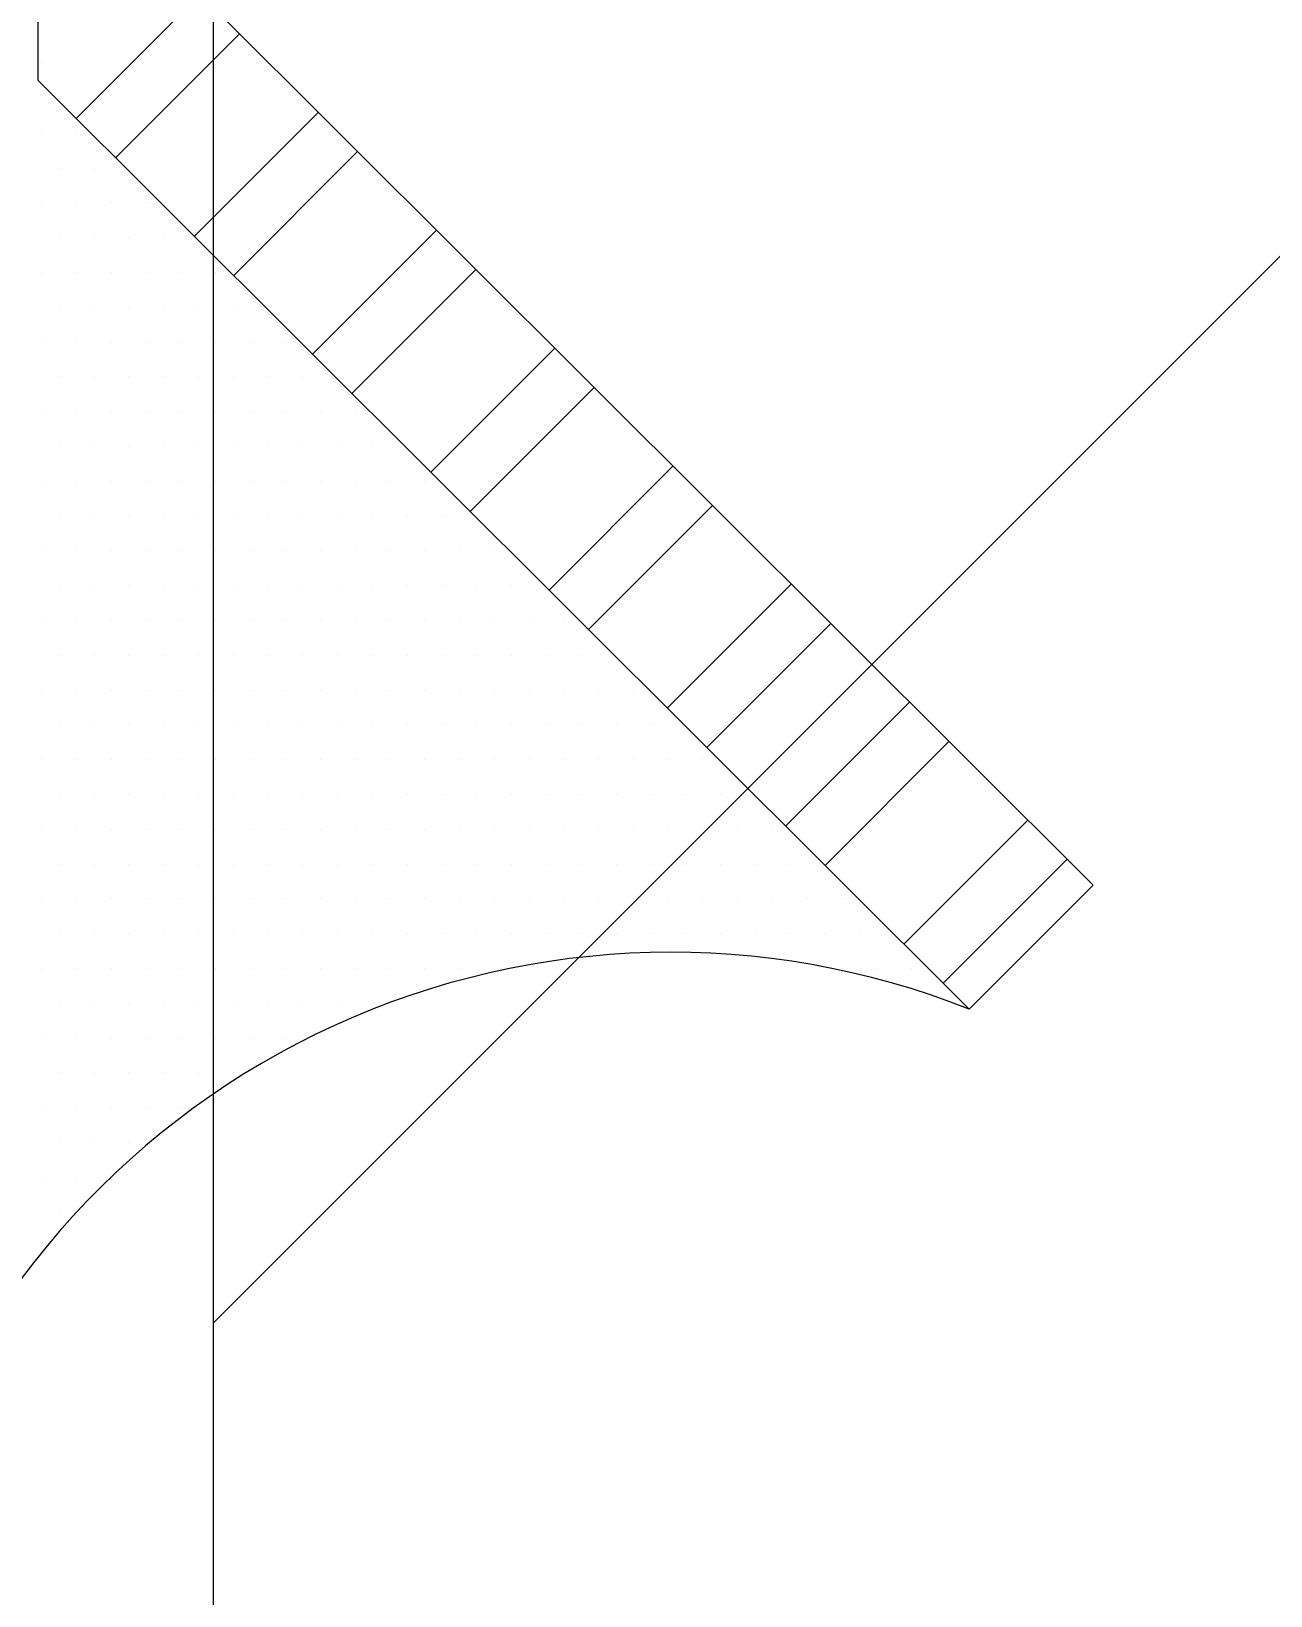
# Model space of a CAD drawing. Extents: x 820 to 5791, y 1495 to 5010.
# Drawn here: x 2734.784 to 2736.197, y 2093.319 to 2095.103 of the extents above; entities that cross this region are included whole.
import ezdxf

# ---------------------------------------------------------------- set-up
doc = ezdxf.new("R2010")
doc.units = 0
doc.header["$LTSCALE"] = 20
doc.layers.get('0').update_dxf_attribs({"linetype": 'CONTINUOUS', "lineweight": 15})
doc.layers.get('DEFPOINTS').update_dxf_attribs({"linetype": 'CONTINUOUS'})
doc.layers.add('_00_TT_PLASTER INTERIOR', color=60, linetype='CONTINUOUS', lineweight=0)
doc.layers.add('ölç', color=63, linetype='CONTINUOUS', lineweight=20)
doc.layers.add('dış ölçü', color=7, linetype='CONTINUOUS', lineweight=20, true_color=0x0d6787)
doc.styles.add('TRS', font='times.ttf', dxfattribs={"width": 0.8})
doc.dimstyles.new('dış ölçü', dxfattribs={"dimtxt": 12, "dimasz": 5, "dimexe": 5, "dimexo": 35, "dimgap": 5, "dimtad": 1, "dimdec": 0, "dimdsep": 46, "dimtxsty": 'TRS', "dimblk": 'DOT', "dimcen": 0, "dimdle": 0.1, "dimclrd": 256, "dimclre": 256, "dimclrt": 73, "dimadec": 0, "dimazin": 0, "dimtfac": 0.3, "dimtdec": 0, "dimtix": 1, "dimtmove": 2, "dimatfit": 3, "dimldrblk": 'DOT', "dimfxl": 1, "dimfxlon": 1, "dimtolj": 1, "dimarcsym": 0})

# ---------------------------------------------------------------- blocks, each defined once
blk = doc.blocks.new('_Dot')
at = {"layer": 'ölç', "color": 0, "lineweight": -2}
blk.add_line((-0.5, 0), (-1, 0), dxfattribs=at)
at = {"layer": 'ölç', "color": 0, "const_width": 0.5}
blk.add_lwpolyline([(-0.25, 0, 1), (0.25, 0, 1)], format="xyb", close=True, dxfattribs=at)
blk = doc.blocks.new('*D175')
at = {"layer": 'DEFPOINTS', "color": 0, "transparency": 16777216}
for p in [(2564.5726, 2100.0514), (2844.1763, 2097.0445), (2844.1763, 1809.2783)]:
    blk.add_point(p, dxfattribs=at)
at = {"layer": 'dış ölçü', "lineweight": -2, "transparency": 16777216}
for p, q in [((2564.5726, 1810.2783), (2564.5726, 1804.2783)), ((2844.1763, 1810.2783), (2844.1763, 1804.2783)), ((2569.5726, 1809.2783), (2839.1763, 1809.2783))]:
    blk.add_line(p, q, dxfattribs=at)
at = {"layer": 'dış ölçü', "lineweight": -2, "transparency": 16777216, "xscale": 5, "yscale": 5, "zscale": 5, "rotation": 180}
blk.add_blockref('_Dot', (2564.5726, 1809.2783), dxfattribs=at)
at = {"layer": 'dış ölçü', "lineweight": -2, "transparency": 16777216, "xscale": 5, "yscale": 5, "zscale": 5}
blk.add_blockref('_Dot', (2844.1763, 1809.2783), dxfattribs=at)
at = {"layer": 'dış ölçü', "color": 73, "transparency": 16777216, "insert": (2704.3745, 1820.3821), "char_height": 12, "attachment_point": 5, "style": 'TRS'}
blk.add_mtext('\\A1;280', dxfattribs=at)
blk = doc.blocks.new('*D180')
at = {"layer": 'DEFPOINTS', "color": 0, "transparency": 16777216}
for p in [(3700.9717, 2100.0445), (2054.2879, 2083.4408), (3700.9717, 1729.2783)]:
    blk.add_point(p, dxfattribs=at)
at = {"layer": 'dış ölçü', "lineweight": -2, "transparency": 16777216}
for p, q in [((2054.2879, 1730.2783), (2054.2879, 1724.2783)), ((3700.9717, 1730.2783), (3700.9717, 1724.2783)), ((2059.2879, 1729.2783), (3695.9717, 1729.2783))]:
    blk.add_line(p, q, dxfattribs=at)
at = {"layer": 'dış ölçü', "lineweight": -2, "transparency": 16777216, "xscale": 5, "yscale": 5, "zscale": 5, "rotation": 180}
blk.add_blockref('_Dot', (2054.2879, 1729.2783), dxfattribs=at)
at = {"layer": 'dış ölçü', "lineweight": -2, "transparency": 16777216, "xscale": 5, "yscale": 5, "zscale": 5}
blk.add_blockref('_Dot', (3700.9717, 1729.2783), dxfattribs=at)
at = {"layer": 'dış ölçü', "color": 73, "transparency": 16777216, "insert": (2877.6298, 1740.3994), "char_height": 12, "attachment_point": 5, "style": 'TRS'}
blk.add_mtext('\\A1;1647', dxfattribs=at)
blk = doc.blocks.new('HGJFG')
h = blk.add_hatch()
h.set_pattern_fill('ANSI32', color=9, scale=0.5)
h.set_pattern_definition([(45, (-70702.7684, -10000), (-3.36759605, 3.36759605), []), (45, (-70700.5234, -10000), (-3.36759605, 3.36759605), [])])
h.paths.add_polyline_path([(-2429.5959, -3270.3057), (-2347.7986, -3270.3057), (-2347.7986, -3289.3404), (-2429.5959, -3289.3404)])
at = {"color": 9}
for p, q in [((-2429.7959, -3275.3029), (-2429.7959, -3270.5057)), ((-2429.7526, -3275.3461), (-2429.5959, -3275.1893)), ((-2429.5959, -3275.2199), (-2428.5926, -3276.2205)), ((-2429.7077, -3275.3909), (-2429.5663, -3275.2495)), ((-2429.7915, -3275.2837, -0.2953), (-2429.7915, -3275.2837, -0.2953)), ((-2428.7338, -3276.3621), (-2429.7959, -3275.3029)), ((-2429.7717, -3275.3234, -0.2953), (-2429.7717, -3275.3234, -0.2953)), ((-2429.6177, -3275.4806), (-2429.4763, -3275.3392)), ((-2429.7915, -3275.3631, -0.2953), (-2429.7915, -3275.3631, -0.2953)), ((-2429.7518, -3275.3631, -0.2953), (-2429.7518, -3275.3631, -0.2953)), ((-2429.5728, -3275.5254), (-2429.4314, -3275.384)), ((-2429.7717, -3275.4028, -0.2953), (-2429.7717, -3275.4028, -0.2953)), ((-2429.732, -3275.4028, -0.2953), (-2429.732, -3275.4028, -0.2953)), ((-2429.7915, -3275.4425, -0.2953), (-2429.7915, -3275.4425, -0.2953)), ((-2429.7518, -3275.4425, -0.2953), (-2429.7518, -3275.4425, -0.2953)), ((-2429.7122, -3275.4425, -0.2953), (-2429.7122, -3275.4425, -0.2953)), ((-2429.6725, -3275.4425, -0.2953), (-2429.6725, -3275.4425, -0.2953)), ((-2429.4829, -3275.6151), (-2429.3414, -3275.4737)), ((-2429.7717, -3275.4822, -0.2953), (-2429.7717, -3275.4822, -0.2953)), ((-2429.732, -3275.4822, -0.2953), (-2429.732, -3275.4822, -0.2953)), ((-2429.6923, -3275.4822, -0.2953), (-2429.6923, -3275.4822, -0.2953)), ((-2429.6526, -3275.4822, -0.2953), (-2429.6526, -3275.4822, -0.2953)), ((-2429.7915, -3275.5219, -0.2953), (-2429.7915, -3275.5219, -0.2953)), ((-2429.7518, -3275.5219, -0.2953), (-2429.7518, -3275.5219, -0.2953)), ((-2429.7122, -3275.5219, -0.2953), (-2429.7122, -3275.5219, -0.2953)), ((-2429.6725, -3275.5219, -0.2953), (-2429.6725, -3275.5219, -0.2953)), ((-2429.6328, -3275.5219, -0.2953), (-2429.6328, -3275.5219, -0.2953)), ((-2429.5931, -3275.5219, -0.2953), (-2429.5931, -3275.5219, -0.2953)), ((-2429.4379, -3275.6599), (-2429.2965, -3275.5185)), ((-2429.7717, -3275.5616, -0.2953), (-2429.7717, -3275.5616, -0.2953)), ((-2429.732, -3275.5616, -0.2953), (-2429.732, -3275.5616, -0.2953)), ((-2429.6923, -3275.5616, -0.2953), (-2429.6923, -3275.5616, -0.2953)), ((-2429.6526, -3275.5616, -0.2953), (-2429.6526, -3275.5616, -0.2953)), ((-2429.6129, -3275.5616, -0.2953), (-2429.6129, -3275.5616, -0.2953)), ((-2429.5733, -3275.5616, -0.2953), (-2429.5733, -3275.5616, -0.2953)), ((-2429.7915, -3275.6012, -0.2953), (-2429.7915, -3275.6012, -0.2953)), ((-2429.7518, -3275.6012, -0.2953), (-2429.7518, -3275.6012, -0.2953)), ((-2429.7122, -3275.6012, -0.2953), (-2429.7122, -3275.6012, -0.2953)), ((-2429.6725, -3275.6012, -0.2953), (-2429.6725, -3275.6012, -0.2953)), ((-2429.6328, -3275.6012, -0.2953), (-2429.6328, -3275.6012, -0.2953)), ((-2429.5931, -3275.6012, -0.2953), (-2429.5931, -3275.6012, -0.2953)), ((-2429.5534, -3275.6012, -0.2953), (-2429.5534, -3275.6012, -0.2953)), ((-2429.5137, -3275.6012, -0.2953), (-2429.5137, -3275.6012, -0.2953)), ((-2429.348, -3275.7496), (-2429.2066, -3275.6082)), ((-2429.7717, -3275.6409, -0.2953), (-2429.7717, -3275.6409, -0.2953)), ((-2429.732, -3275.6409, -0.2953), (-2429.732, -3275.6409, -0.2953)), ((-2429.6923, -3275.6409, -0.2953), (-2429.6923, -3275.6409, -0.2953)), ((-2429.6526, -3275.6409, -0.2953), (-2429.6526, -3275.6409, -0.2953)), ((-2429.6129, -3275.6409, -0.2953), (-2429.6129, -3275.6409, -0.2953)), ((-2429.5733, -3275.6409, -0.2953), (-2429.5733, -3275.6409, -0.2953)), ((-2429.5336, -3275.6409, -0.2953), (-2429.5336, -3275.6409, -0.2953)), ((-2429.4939, -3275.6409, -0.2953), (-2429.4939, -3275.6409, -0.2953)), ((-2429.303, -3275.7945), (-2429.1616, -3275.653)), ((-2429.7915, -3275.6806, -0.2953), (-2429.7915, -3275.6806, -0.2953)), ((-2429.7518, -3275.6806, -0.2953), (-2429.7518, -3275.6806, -0.2953)), ((-2429.7122, -3275.6806, -0.2953), (-2429.7122, -3275.6806, -0.2953)), ((-2429.6725, -3275.6806, -0.2953), (-2429.6725, -3275.6806, -0.2953)), ((-2429.6328, -3275.6806, -0.2953), (-2429.6328, -3275.6806, -0.2953)), ((-2429.5931, -3275.6806, -0.2953), (-2429.5931, -3275.6806, -0.2953)), ((-2429.5534, -3275.6806, -0.2953), (-2429.5534, -3275.6806, -0.2953)), ((-2429.5137, -3275.6806, -0.2953), (-2429.5137, -3275.6806, -0.2953)), ((-2429.474, -3275.6806, -0.2953), (-2429.474, -3275.6806, -0.2953)), ((-2429.4343, -3275.6806, -0.2953), (-2429.4343, -3275.6806, -0.2953)), ((-2429.7717, -3275.7203, -0.2953), (-2429.7717, -3275.7203, -0.2953)), ((-2429.732, -3275.7203, -0.2953), (-2429.732, -3275.7203, -0.2953)), ((-2429.6923, -3275.7203, -0.2953), (-2429.6923, -3275.7203, -0.2953)), ((-2429.6526, -3275.7203, -0.2953), (-2429.6526, -3275.7203, -0.2953)), ((-2429.6129, -3275.7203, -0.2953), (-2429.6129, -3275.7203, -0.2953)), ((-2429.5733, -3275.7203, -0.2953), (-2429.5733, -3275.7203, -0.2953)), ((-2429.5336, -3275.7203, -0.2953), (-2429.5336, -3275.7203, -0.2953)), ((-2429.4939, -3275.7203, -0.2953), (-2429.4939, -3275.7203, -0.2953)), ((-2429.4542, -3275.7203, -0.2953), (-2429.4542, -3275.7203, -0.2953)), ((-2429.4145, -3275.7203, -0.2953), (-2429.4145, -3275.7203, -0.2953)), ((-2429.2131, -3275.8841), (-2429.0717, -3275.7427)), ((-2429.7915, -3275.76, -0.2953), (-2429.7915, -3275.76, -0.2953)), ((-2429.7518, -3275.76, -0.2953), (-2429.7518, -3275.76, -0.2953)), ((-2429.7122, -3275.76, -0.2953), (-2429.7122, -3275.76, -0.2953)), ((-2429.6725, -3275.76, -0.2953), (-2429.6725, -3275.76, -0.2953)), ((-2429.6328, -3275.76, -0.2953), (-2429.6328, -3275.76, -0.2953)), ((-2429.5931, -3275.76, -0.2953), (-2429.5931, -3275.76, -0.2953)), ((-2429.5534, -3275.76, -0.2953), (-2429.5534, -3275.76, -0.2953)), ((-2429.5137, -3275.76, -0.2953), (-2429.5137, -3275.76, -0.2953)), ((-2429.474, -3275.76, -0.2953), (-2429.474, -3275.76, -0.2953)), ((-2429.4343, -3275.76, -0.2953), (-2429.4343, -3275.76, -0.2953)), ((-2429.3947, -3275.76, -0.2953), (-2429.3947, -3275.76, -0.2953)), ((-2429.355, -3275.76, -0.2953), (-2429.355, -3275.76, -0.2953)), ((-2429.7717, -3275.7997, -0.2953), (-2429.7717, -3275.7997, -0.2953)), ((-2429.732, -3275.7997, -0.2953), (-2429.732, -3275.7997, -0.2953)), ((-2429.6923, -3275.7997, -0.2953), (-2429.6923, -3275.7997, -0.2953)), ((-2429.6526, -3275.7997, -0.2953), (-2429.6526, -3275.7997, -0.2953)), ((-2429.6129, -3275.7997, -0.2953), (-2429.6129, -3275.7997, -0.2953)), ((-2429.5733, -3275.7997, -0.2953), (-2429.5733, -3275.7997, -0.2953)), ((-2429.5336, -3275.7997, -0.2953), (-2429.5336, -3275.7997, -0.2953)), ((-2429.4939, -3275.7997, -0.2953), (-2429.4939, -3275.7997, -0.2953)), ((-2429.4542, -3275.7997, -0.2953), (-2429.4542, -3275.7997, -0.2953)), ((-2429.4145, -3275.7997, -0.2953), (-2429.4145, -3275.7997, -0.2953)), ((-2429.3748, -3275.7997, -0.2953), (-2429.3748, -3275.7997, -0.2953)), ((-2429.3351, -3275.7997, -0.2953), (-2429.3351, -3275.7997, -0.2953)), ((-2429.1681, -3275.929), (-2429.0267, -3275.7876)), ((-2429.7915, -3275.8394, -0.2953), (-2429.7915, -3275.8394, -0.2953)), ((-2429.7518, -3275.8394, -0.2953), (-2429.7518, -3275.8394, -0.2953)), ((-2429.7122, -3275.8394, -0.2953), (-2429.7122, -3275.8394, -0.2953)), ((-2429.6725, -3275.8394, -0.2953), (-2429.6725, -3275.8394, -0.2953)), ((-2429.6328, -3275.8394, -0.2953), (-2429.6328, -3275.8394, -0.2953)), ((-2429.5931, -3275.8394, -0.2953), (-2429.5931, -3275.8394, -0.2953)), ((-2429.5534, -3275.8394, -0.2953), (-2429.5534, -3275.8394, -0.2953)), ((-2429.5137, -3275.8394, -0.2953), (-2429.5137, -3275.8394, -0.2953)), ((-2429.474, -3275.8394, -0.2953), (-2429.474, -3275.8394, -0.2953)), ((-2429.4343, -3275.8394, -0.2953), (-2429.4343, -3275.8394, -0.2953)), ((-2429.3947, -3275.8394, -0.2953), (-2429.3947, -3275.8394, -0.2953)), ((-2429.355, -3275.8394, -0.2953), (-2429.355, -3275.8394, -0.2953)), ((-2429.3153, -3275.8394, -0.2953), (-2429.3153, -3275.8394, -0.2953)), ((-2429.2756, -3275.8394, -0.2953), (-2429.2756, -3275.8394, -0.2953)), ((-2429.7717, -3275.8791, -0.2953), (-2429.7717, -3275.8791, -0.2953)), ((-2429.732, -3275.8791, -0.2953), (-2429.732, -3275.8791, -0.2953)), ((-2429.6923, -3275.8791, -0.2953), (-2429.6923, -3275.8791, -0.2953)), ((-2429.6526, -3275.8791, -0.2953), (-2429.6526, -3275.8791, -0.2953)), ((-2429.6129, -3275.8791, -0.2953), (-2429.6129, -3275.8791, -0.2953)), ((-2429.5733, -3275.8791, -0.2953), (-2429.5733, -3275.8791, -0.2953)), ((-2429.5336, -3275.8791, -0.2953), (-2429.5336, -3275.8791, -0.2953)), ((-2429.4939, -3275.8791, -0.2953), (-2429.4939, -3275.8791, -0.2953)), ((-2429.4542, -3275.8791, -0.2953), (-2429.4542, -3275.8791, -0.2953)), ((-2429.4145, -3275.8791, -0.2953), (-2429.4145, -3275.8791, -0.2953)), ((-2429.3748, -3275.8791, -0.2953), (-2429.3748, -3275.8791, -0.2953)), ((-2429.3351, -3275.8791, -0.2953), (-2429.3351, -3275.8791, -0.2953)), ((-2429.2954, -3275.8791, -0.2953), (-2429.2954, -3275.8791, -0.2953)), ((-2429.2558, -3275.8791, -0.2953), (-2429.2558, -3275.8791, -0.2953)), ((-2429.0782, -3276.0187), (-2428.9368, -3275.8772)), ((-2429.7915, -3275.9187, -0.2953), (-2429.7915, -3275.9187, -0.2953)), ((-2429.7518, -3275.9187, -0.2953), (-2429.7518, -3275.9187, -0.2953)), ((-2429.7122, -3275.9187, -0.2953), (-2429.7122, -3275.9187, -0.2953)), ((-2429.6725, -3275.9187, -0.2953), (-2429.6725, -3275.9187, -0.2953)), ((-2429.6328, -3275.9187, -0.2953), (-2429.6328, -3275.9187, -0.2953)), ((-2429.5931, -3275.9187, -0.2953), (-2429.5931, -3275.9187, -0.2953)), ((-2429.5534, -3275.9187, -0.2953), (-2429.5534, -3275.9187, -0.2953)), ((-2429.5137, -3275.9187, -0.2953), (-2429.5137, -3275.9187, -0.2953)), ((-2429.474, -3275.9187, -0.2953), (-2429.474, -3275.9187, -0.2953)), ((-2429.4343, -3275.9187, -0.2953), (-2429.4343, -3275.9187, -0.2953)), ((-2429.3947, -3275.9187, -0.2953), (-2429.3947, -3275.9187, -0.2953)), ((-2429.355, -3275.9187, -0.2953), (-2429.355, -3275.9187, -0.2953)), ((-2429.3153, -3275.9187, -0.2953), (-2429.3153, -3275.9187, -0.2953)), ((-2429.2756, -3275.9187, -0.2953), (-2429.2756, -3275.9187, -0.2953)), ((-2429.2359, -3275.9187, -0.2953), (-2429.2359, -3275.9187, -0.2953)), ((-2429.1962, -3275.9187, -0.2953), (-2429.1962, -3275.9187, -0.2953)), ((-2429.0332, -3276.0635), (-2428.8918, -3275.9221)), ((-2429.7717, -3275.9584, -0.2953), (-2429.7717, -3275.9584, -0.2953)), ((-2429.732, -3275.9584, -0.2953), (-2429.732, -3275.9584, -0.2953)), ((-2429.6923, -3275.9584, -0.2953), (-2429.6923, -3275.9584, -0.2953)), ((-2429.6526, -3275.9584, -0.2953), (-2429.6526, -3275.9584, -0.2953)), ((-2429.6129, -3275.9584, -0.2953), (-2429.6129, -3275.9584, -0.2953)), ((-2429.5733, -3275.9584, -0.2953), (-2429.5733, -3275.9584, -0.2953)), ((-2429.5336, -3275.9584, -0.2953), (-2429.5336, -3275.9584, -0.2953)), ((-2429.4939, -3275.9584, -0.2953), (-2429.4939, -3275.9584, -0.2953)), ((-2429.4542, -3275.9584, -0.2953), (-2429.4542, -3275.9584, -0.2953)), ((-2429.4145, -3275.9584, -0.2953), (-2429.4145, -3275.9584, -0.2953)), ((-2429.3748, -3275.9584, -0.2953), (-2429.3748, -3275.9584, -0.2953)), ((-2429.3351, -3275.9584, -0.2953), (-2429.3351, -3275.9584, -0.2953)), ((-2429.2954, -3275.9584, -0.2953), (-2429.2954, -3275.9584, -0.2953)), ((-2429.2558, -3275.9584, -0.2953), (-2429.2558, -3275.9584, -0.2953)), ((-2429.2161, -3275.9584, -0.2953), (-2429.2161, -3275.9584, -0.2953)), ((-2429.1764, -3275.9584, -0.2953), (-2429.1764, -3275.9584, -0.2953)), ((-2429.7915, -3275.9981, -0.2953), (-2429.7915, -3275.9981, -0.2953)), ((-2429.7518, -3275.9981, -0.2953), (-2429.7518, -3275.9981, -0.2953)), ((-2429.7122, -3275.9981, -0.2953), (-2429.7122, -3275.9981, -0.2953)), ((-2429.6725, -3275.9981, -0.2953), (-2429.6725, -3275.9981, -0.2953)), ((-2429.6328, -3275.9981, -0.2953), (-2429.6328, -3275.9981, -0.2953)), ((-2429.5931, -3275.9981, -0.2953), (-2429.5931, -3275.9981, -0.2953)), ((-2429.5534, -3275.9981, -0.2953), (-2429.5534, -3275.9981, -0.2953)), ((-2429.5137, -3275.9981, -0.2953), (-2429.5137, -3275.9981, -0.2953)), ((-2429.474, -3275.9981, -0.2953), (-2429.474, -3275.9981, -0.2953)), ((-2429.4343, -3275.9981, -0.2953), (-2429.4343, -3275.9981, -0.2953)), ((-2429.3947, -3275.9981, -0.2953), (-2429.3947, -3275.9981, -0.2953)), ((-2429.355, -3275.9981, -0.2953), (-2429.355, -3275.9981, -0.2953)), ((-2429.3153, -3275.9981, -0.2953), (-2429.3153, -3275.9981, -0.2953)), ((-2429.2756, -3275.9981, -0.2953), (-2429.2756, -3275.9981, -0.2953)), ((-2429.2359, -3275.9981, -0.2953), (-2429.2359, -3275.9981, -0.2953)), ((-2429.1962, -3275.9981, -0.2953), (-2429.1962, -3275.9981, -0.2953)), ((-2429.1565, -3275.9981, -0.2953), (-2429.1565, -3275.9981, -0.2953)), ((-2429.1168, -3275.9981, -0.2953), (-2429.1168, -3275.9981, -0.2953)), ((-2428.9433, -3276.1532), (-2428.8019, -3276.0118)), ((-2429.7717, -3276.0378, -0.2953), (-2429.7717, -3276.0378, -0.2953)), ((-2429.732, -3276.0378, -0.2953), (-2429.732, -3276.0378, -0.2953)), ((-2429.6923, -3276.0378, -0.2953), (-2429.6923, -3276.0378, -0.2953)), ((-2429.6526, -3276.0378, -0.2953), (-2429.6526, -3276.0378, -0.2953)), ((-2429.6129, -3276.0378, -0.2953), (-2429.6129, -3276.0378, -0.2953)), ((-2429.5733, -3276.0378, -0.2953), (-2429.5733, -3276.0378, -0.2953)), ((-2429.5336, -3276.0378, -0.2953), (-2429.5336, -3276.0378, -0.2953)), ((-2429.4939, -3276.0378, -0.2953), (-2429.4939, -3276.0378, -0.2953)), ((-2429.4542, -3276.0378, -0.2953), (-2429.4542, -3276.0378, -0.2953)), ((-2429.4145, -3276.0378, -0.2953), (-2429.4145, -3276.0378, -0.2953)), ((-2429.3748, -3276.0378, -0.2953), (-2429.3748, -3276.0378, -0.2953)), ((-2429.3351, -3276.0378, -0.2953), (-2429.3351, -3276.0378, -0.2953)), ((-2429.2954, -3276.0378, -0.2953), (-2429.2954, -3276.0378, -0.2953)), ((-2429.2558, -3276.0378, -0.2953), (-2429.2558, -3276.0378, -0.2953)), ((-2429.2161, -3276.0378, -0.2953), (-2429.2161, -3276.0378, -0.2953)), ((-2429.1764, -3276.0378, -0.2953), (-2429.1764, -3276.0378, -0.2953)), ((-2429.1367, -3276.0378, -0.2953), (-2429.1367, -3276.0378, -0.2953)), ((-2429.097, -3276.0378, -0.2953), (-2429.097, -3276.0378, -0.2953)), ((-2428.8983, -3276.198), (-2428.7569, -3276.0566)), ((-2429.7915, -3276.0775, -0.2953), (-2429.7915, -3276.0775, -0.2953)), ((-2429.7518, -3276.0775, -0.2953), (-2429.7518, -3276.0775, -0.2953)), ((-2429.7122, -3276.0775, -0.2953), (-2429.7122, -3276.0775, -0.2953)), ((-2429.6725, -3276.0775, -0.2953), (-2429.6725, -3276.0775, -0.2953)), ((-2429.6328, -3276.0775, -0.2953), (-2429.6328, -3276.0775, -0.2953)), ((-2429.5931, -3276.0775, -0.2953), (-2429.5931, -3276.0775, -0.2953)), ((-2429.5534, -3276.0775, -0.2953), (-2429.5534, -3276.0775, -0.2953)), ((-2429.5137, -3276.0775, -0.2953), (-2429.5137, -3276.0775, -0.2953)), ((-2429.474, -3276.0775, -0.2953), (-2429.474, -3276.0775, -0.2953)), ((-2429.4343, -3276.0775, -0.2953), (-2429.4343, -3276.0775, -0.2953)), ((-2429.3947, -3276.0775, -0.2953), (-2429.3947, -3276.0775, -0.2953)), ((-2429.355, -3276.0775, -0.2953), (-2429.355, -3276.0775, -0.2953)), ((-2429.3153, -3276.0775, -0.2953), (-2429.3153, -3276.0775, -0.2953)), ((-2429.2756, -3276.0775, -0.2953), (-2429.2756, -3276.0775, -0.2953)), ((-2429.2359, -3276.0775, -0.2953), (-2429.2359, -3276.0775, -0.2953)), ((-2429.1962, -3276.0775, -0.2953), (-2429.1962, -3276.0775, -0.2953)), ((-2429.1565, -3276.0775, -0.2953), (-2429.1565, -3276.0775, -0.2953)), ((-2429.1168, -3276.0775, -0.2953), (-2429.1168, -3276.0775, -0.2953)), ((-2429.0772, -3276.0775, -0.2953), (-2429.0772, -3276.0775, -0.2953)), ((-2429.0375, -3276.0775, -0.2953), (-2429.0375, -3276.0775, -0.2953)), ((-2429.7717, -3276.1172, -0.2953), (-2429.7717, -3276.1172, -0.2953)), ((-2429.732, -3276.1172, -0.2953), (-2429.732, -3276.1172, -0.2953)), ((-2429.6923, -3276.1172, -0.2953), (-2429.6923, -3276.1172, -0.2953)), ((-2429.6526, -3276.1172, -0.2953), (-2429.6526, -3276.1172, -0.2953)), ((-2429.6129, -3276.1172, -0.2953), (-2429.6129, -3276.1172, -0.2953)), ((-2429.5733, -3276.1172, -0.2953), (-2429.5733, -3276.1172, -0.2953)), ((-2429.5336, -3276.1172, -0.2953), (-2429.5336, -3276.1172, -0.2953)), ((-2429.4939, -3276.1172, -0.2953), (-2429.4939, -3276.1172, -0.2953)), ((-2429.4542, -3276.1172, -0.2953), (-2429.4542, -3276.1172, -0.2953)), ((-2429.4145, -3276.1172, -0.2953), (-2429.4145, -3276.1172, -0.2953)), ((-2429.3748, -3276.1172, -0.2953), (-2429.3748, -3276.1172, -0.2953)), ((-2429.3351, -3276.1172, -0.2953), (-2429.3351, -3276.1172, -0.2953)), ((-2429.2954, -3276.1172, -0.2953), (-2429.2954, -3276.1172, -0.2953)), ((-2429.2558, -3276.1172, -0.2953), (-2429.2558, -3276.1172, -0.2953)), ((-2429.2161, -3276.1172, -0.2953), (-2429.2161, -3276.1172, -0.2953)), ((-2429.1764, -3276.1172, -0.2953), (-2429.1764, -3276.1172, -0.2953)), ((-2429.1367, -3276.1172, -0.2953), (-2429.1367, -3276.1172, -0.2953)), ((-2429.097, -3276.1172, -0.2953), (-2429.097, -3276.1172, -0.2953)), ((-2429.0573, -3276.1172, -0.2953), (-2429.0573, -3276.1172, -0.2953)), ((-2429.0176, -3276.1172, -0.2953), (-2429.0176, -3276.1172, -0.2953)), ((-2429.7915, -3276.1569, -0.2953), (-2429.7915, -3276.1569, -0.2953)), ((-2429.7518, -3276.1569, -0.2953), (-2429.7518, -3276.1569, -0.2953)), ((-2429.7122, -3276.1569, -0.2953), (-2429.7122, -3276.1569, -0.2953)), ((-2429.6725, -3276.1569, -0.2953), (-2429.6725, -3276.1569, -0.2953)), ((-2429.6328, -3276.1569, -0.2953), (-2429.6328, -3276.1569, -0.2953)), ((-2429.5931, -3276.1569, -0.2953), (-2429.5931, -3276.1569, -0.2953)), ((-2429.5534, -3276.1569, -0.2953), (-2429.5534, -3276.1569, -0.2953)), ((-2429.5137, -3276.1569, -0.2953), (-2429.5137, -3276.1569, -0.2953)), ((-2429.474, -3276.1569, -0.2953), (-2429.474, -3276.1569, -0.2953)), ((-2429.4343, -3276.1569, -0.2953), (-2429.4343, -3276.1569, -0.2953)), ((-2429.3947, -3276.1569, -0.2953), (-2429.3947, -3276.1569, -0.2953)), ((-2429.355, -3276.1569, -0.2953), (-2429.355, -3276.1569, -0.2953)), ((-2429.3153, -3276.1569, -0.2953), (-2429.3153, -3276.1569, -0.2953)), ((-2429.2756, -3276.1569, -0.2953), (-2429.2756, -3276.1569, -0.2953)), ((-2429.2359, -3276.1569, -0.2953), (-2429.2359, -3276.1569, -0.2953)), ((-2429.1962, -3276.1569, -0.2953), (-2429.1962, -3276.1569, -0.2953)), ((-2429.1565, -3276.1569, -0.2953), (-2429.1565, -3276.1569, -0.2953)), ((-2429.1168, -3276.1569, -0.2953), (-2429.1168, -3276.1569, -0.2953)), ((-2429.0772, -3276.1569, -0.2953), (-2429.0772, -3276.1569, -0.2953)), ((-2429.0375, -3276.1569, -0.2953), (-2429.0375, -3276.1569, -0.2953)), ((-2428.9978, -3276.1569, -0.2953), (-2428.9978, -3276.1569, -0.2953)), ((-2428.9581, -3276.1569, -0.2953), (-2428.9581, -3276.1569, -0.2953)), ((-2428.8084, -3276.2877), (-2428.667, -3276.1463)), ((-2428.7635, -3276.3325), (-2428.622, -3276.1911)), ((-2429.7717, -3276.1966, -0.2953), (-2429.7717, -3276.1966, -0.2953)), ((-2429.732, -3276.1966, -0.2953), (-2429.732, -3276.1966, -0.2953)), ((-2429.6923, -3276.1966, -0.2953), (-2429.6923, -3276.1966, -0.2953)), ((-2429.6526, -3276.1966, -0.2953), (-2429.6526, -3276.1966, -0.2953)), ((-2429.6129, -3276.1966, -0.2953), (-2429.6129, -3276.1966, -0.2953)), ((-2429.5733, -3276.1966, -0.2953), (-2429.5733, -3276.1966, -0.2953)), ((-2429.5336, -3276.1966, -0.2953), (-2429.5336, -3276.1966, -0.2953)), ((-2429.4939, -3276.1966, -0.2953), (-2429.4939, -3276.1966, -0.2953)), ((-2429.4542, -3276.1966, -0.2953), (-2429.4542, -3276.1966, -0.2953)), ((-2429.4145, -3276.1966, -0.2953), (-2429.4145, -3276.1966, -0.2953)), ((-2429.3748, -3276.1966, -0.2953), (-2429.3748, -3276.1966, -0.2953)), ((-2429.3351, -3276.1966, -0.2953), (-2429.3351, -3276.1966, -0.2953)), ((-2429.2954, -3276.1966, -0.2953), (-2429.2954, -3276.1966, -0.2953)), ((-2429.2558, -3276.1966, -0.2953), (-2429.2558, -3276.1966, -0.2953)), ((-2429.2161, -3276.1966, -0.2953), (-2429.2161, -3276.1966, -0.2953)), ((-2429.1764, -3276.1966, -0.2953), (-2429.1764, -3276.1966, -0.2953)), ((-2429.1367, -3276.1966, -0.2953), (-2429.1367, -3276.1966, -0.2953)), ((-2429.097, -3276.1966, -0.2953), (-2429.097, -3276.1966, -0.2953)), ((-2429.0573, -3276.1966, -0.2953), (-2429.0573, -3276.1966, -0.2953)), ((-2429.0176, -3276.1966, -0.2953), (-2429.0176, -3276.1966, -0.2953)), ((-2428.9779, -3276.1966, -0.2953), (-2428.9779, -3276.1966, -0.2953)), ((-2428.9383, -3276.1966, -0.2953), (-2428.9383, -3276.1966, -0.2953)), ((-2428.5926, -3276.2205), (-2428.7338, -3276.3621)), ((-2429.7915, -3276.2362, -0.2953), (-2429.7915, -3276.2362, -0.2953)), ((-2429.7518, -3276.2362, -0.2953), (-2429.7518, -3276.2362, -0.2953)), ((-2429.7122, -3276.2362, -0.2953), (-2429.7122, -3276.2362, -0.2953)), ((-2429.6725, -3276.2362, -0.2953), (-2429.6725, -3276.2362, -0.2953)), ((-2429.6328, -3276.2362, -0.2953), (-2429.6328, -3276.2362, -0.2953)), ((-2429.5931, -3276.2362, -0.2953), (-2429.5931, -3276.2362, -0.2953)), ((-2429.5534, -3276.2362, -0.2953), (-2429.5534, -3276.2362, -0.2953)), ((-2429.5137, -3276.2362, -0.2953), (-2429.5137, -3276.2362, -0.2953)), ((-2429.474, -3276.2362, -0.2953), (-2429.474, -3276.2362, -0.2953)), ((-2429.4343, -3276.2362, -0.2953), (-2429.4343, -3276.2362, -0.2953)), ((-2429.3947, -3276.2362, -0.2953), (-2429.3947, -3276.2362, -0.2953)), ((-2429.355, -3276.2362, -0.2953), (-2429.355, -3276.2362, -0.2953)), ((-2429.3153, -3276.2362, -0.2953), (-2429.3153, -3276.2362, -0.2953)), ((-2429.2756, -3276.2362, -0.2953), (-2429.2756, -3276.2362, -0.2953)), ((-2429.2359, -3276.2362, -0.2953), (-2429.2359, -3276.2362, -0.2953)), ((-2429.1962, -3276.2362, -0.2953), (-2429.1962, -3276.2362, -0.2953)), ((-2429.1565, -3276.2362, -0.2953), (-2429.1565, -3276.2362, -0.2953)), ((-2429.1168, -3276.2362, -0.2953), (-2429.1168, -3276.2362, -0.2953)), ((-2429.0772, -3276.2362, -0.2953), (-2429.0772, -3276.2362, -0.2953)), ((-2429.0375, -3276.2362, -0.2953), (-2429.0375, -3276.2362, -0.2953)), ((-2428.9978, -3276.2362, -0.2953), (-2428.9978, -3276.2362, -0.2953)), ((-2428.9581, -3276.2362, -0.2953), (-2428.9581, -3276.2362, -0.2953)), ((-2428.9184, -3276.2362, -0.2953), (-2428.9184, -3276.2362, -0.2953)), ((-2428.8787, -3276.2362, -0.2953), (-2428.8787, -3276.2362, -0.2953)), ((-2429.7717, -3276.2759, -0.2953), (-2429.7717, -3276.2759, -0.2953)), ((-2429.732, -3276.2759, -0.2953), (-2429.732, -3276.2759, -0.2953)), ((-2429.6923, -3276.2759, -0.2953), (-2429.6923, -3276.2759, -0.2953)), ((-2429.6526, -3276.2759, -0.2953), (-2429.6526, -3276.2759, -0.2953)), ((-2429.6129, -3276.2759, -0.2953), (-2429.6129, -3276.2759, -0.2953)), ((-2429.5733, -3276.2759, -0.2953), (-2429.5733, -3276.2759, -0.2953)), ((-2429.5336, -3276.2759, -0.2953), (-2429.5336, -3276.2759, -0.2953)), ((-2429.4939, -3276.2759, -0.2953), (-2429.4939, -3276.2759, -0.2953)), ((-2429.4542, -3276.2759, -0.2953), (-2429.4542, -3276.2759, -0.2953)), ((-2429.4145, -3276.2759, -0.2953), (-2429.4145, -3276.2759, -0.2953)), ((-2429.3748, -3276.2759, -0.2953), (-2429.3748, -3276.2759, -0.2953)), ((-2429.3351, -3276.2759, -0.2953), (-2429.3351, -3276.2759, -0.2953)), ((-2429.2954, -3276.2759, -0.2953), (-2429.2954, -3276.2759, -0.2953)), ((-2429.2558, -3276.2759, -0.2953), (-2429.2558, -3276.2759, -0.2953)), ((-2429.2161, -3276.2759, -0.2953), (-2429.2161, -3276.2759, -0.2953)), ((-2429.1764, -3276.2759, -0.2953), (-2429.1764, -3276.2759, -0.2953)), ((-2429.1367, -3276.2759, -0.2953), (-2429.1367, -3276.2759, -0.2953)), ((-2429.097, -3276.2759, -0.2953), (-2429.097, -3276.2759, -0.2953)), ((-2429.0573, -3276.2759, -0.2953), (-2429.0573, -3276.2759, -0.2953)), ((-2429.0176, -3276.2759, -0.2953), (-2429.0176, -3276.2759, -0.2953)), ((-2428.9779, -3276.2759, -0.2953), (-2428.9779, -3276.2759, -0.2953)), ((-2428.9383, -3276.2759, -0.2953), (-2428.9383, -3276.2759, -0.2953)), ((-2428.8986, -3276.2759, -0.2953), (-2428.8986, -3276.2759, -0.2953)), ((-2428.8589, -3276.2759, -0.2953), (-2428.8589, -3276.2759, -0.2953)), ((-2429.7915, -3276.3156, -0.2953), (-2429.7915, -3276.3156, -0.2953)), ((-2429.7518, -3276.3156, -0.2953), (-2429.7518, -3276.3156, -0.2953)), ((-2429.7122, -3276.3156, -0.2953), (-2429.7122, -3276.3156, -0.2953)), ((-2429.6725, -3276.3156, -0.2953), (-2429.6725, -3276.3156, -0.2953)), ((-2429.6328, -3276.3156, -0.2953), (-2429.6328, -3276.3156, -0.2953)), ((-2429.5931, -3276.3156, -0.2953), (-2429.5931, -3276.3156, -0.2953)), ((-2429.5534, -3276.3156, -0.2953), (-2429.5534, -3276.3156, -0.2953)), ((-2429.5137, -3276.3156, -0.2953), (-2429.5137, -3276.3156, -0.2953)), ((-2429.474, -3276.3156, -0.2953), (-2429.474, -3276.3156, -0.2953)), ((-2429.4343, -3276.3156, -0.2953), (-2429.4343, -3276.3156, -0.2953)), ((-2429.3947, -3276.3156, -0.2953), (-2429.3947, -3276.3156, -0.2953)), ((-2429.355, -3276.3156, -0.2953), (-2429.355, -3276.3156, -0.2953)), ((-2429.3153, -3276.3156, -0.2953), (-2429.3153, -3276.3156, -0.2953)), ((-2429.2756, -3276.3156, -0.2953), (-2429.2756, -3276.3156, -0.2953)), ((-2428.8787, -3276.3156, -0.2953), (-2428.8787, -3276.3156, -0.2953)), ((-2428.839, -3276.3156, -0.2953), (-2428.839, -3276.3156, -0.2953)), ((-2428.7993, -3276.3156, -0.2953), (-2428.7993, -3276.3156, -0.2953)), ((-2429.7717, -3276.3553, -0.2953), (-2429.7717, -3276.3553, -0.2953)), ((-2429.732, -3276.3553, -0.2953), (-2429.732, -3276.3553, -0.2953)), ((-2429.6923, -3276.3553, -0.2953), (-2429.6923, -3276.3553, -0.2953)), ((-2429.6526, -3276.3553, -0.2953), (-2429.6526, -3276.3553, -0.2953)), ((-2429.6129, -3276.3553, -0.2953), (-2429.6129, -3276.3553, -0.2953)), ((-2429.5733, -3276.3553, -0.2953), (-2429.5733, -3276.3553, -0.2953)), ((-2429.5336, -3276.3553, -0.2953), (-2429.5336, -3276.3553, -0.2953)), ((-2429.4939, -3276.3553, -0.2953), (-2429.4939, -3276.3553, -0.2953)), ((-2429.4542, -3276.3553, -0.2953), (-2429.4542, -3276.3553, -0.2953)), ((-2429.4145, -3276.3553, -0.2953), (-2429.4145, -3276.3553, -0.2953)), ((-2429.7915, -3276.395, -0.2953), (-2429.7915, -3276.395, -0.2953)), ((-2429.7518, -3276.395, -0.2953), (-2429.7518, -3276.395, -0.2953)), ((-2429.7122, -3276.395, -0.2953), (-2429.7122, -3276.395, -0.2953)), ((-2429.6725, -3276.395, -0.2953), (-2429.6725, -3276.395, -0.2953)), ((-2429.6328, -3276.395, -0.2953), (-2429.6328, -3276.395, -0.2953)), ((-2429.5931, -3276.395, -0.2953), (-2429.5931, -3276.395, -0.2953)), ((-2429.5534, -3276.395, -0.2953), (-2429.5534, -3276.395, -0.2953)), ((-2429.5137, -3276.395, -0.2953), (-2429.5137, -3276.395, -0.2953)), ((-2429.7717, -3276.4347, -0.2953), (-2429.7717, -3276.4347, -0.2953)), ((-2429.732, -3276.4347, -0.2953), (-2429.732, -3276.4347, -0.2953)), ((-2429.6923, -3276.4347, -0.2953), (-2429.6923, -3276.4347, -0.2953)), ((-2429.6526, -3276.4347, -0.2953), (-2429.6526, -3276.4347, -0.2953)), ((-2429.6129, -3276.4347, -0.2953), (-2429.6129, -3276.4347, -0.2953)), ((-2429.5733, -3276.4347, -0.2953), (-2429.5733, -3276.4347, -0.2953)), ((-2429.7915, -3276.4744, -0.2953), (-2429.7915, -3276.4744, -0.2953)), ((-2429.7518, -3276.4744, -0.2953), (-2429.7518, -3276.4744, -0.2953)), ((-2429.7122, -3276.4744, -0.2953), (-2429.7122, -3276.4744, -0.2953)), ((-2429.6725, -3276.4744, -0.2953), (-2429.6725, -3276.4744, -0.2953)), ((-2429.6328, -3276.4744, -0.2953), (-2429.6328, -3276.4744, -0.2953)), ((-2429.7717, -3276.5141, -0.2953), (-2429.7717, -3276.5141, -0.2953)), ((-2429.732, -3276.5141, -0.2953), (-2429.732, -3276.5141, -0.2953)), ((-2429.6923, -3276.5141, -0.2953), (-2429.6923, -3276.5141, -0.2953)), ((-2429.7915, -3276.5537, -0.2953), (-2429.7915, -3276.5537, -0.2953)), ((-2429.7518, -3276.5537, -0.2953), (-2429.7518, -3276.5537, -0.2953)), ((-2429.7717, -3276.5934, -0.2953), (-2429.7717, -3276.5934, -0.2953)), ((-2429.7915, -3276.6331, -0.2953), (-2429.7915, -3276.6331, -0.2953))]:
    blk.add_line(p, q, dxfattribs=at)
at = {"color": 9, "ltscale": 0.5}
blk.add_lwpolyline([(-2429.5959, -3270.3057), (-2347.7986, -3270.3057), (-2347.7986, -3289.3404), (-2429.5959, -3289.3404)], close=True, dxfattribs=at)
at = {"color": 9}
blk.add_arc((-2429.074, -3277.2208, -0.2953), 0.9237, 68.3856, 160.7182, dxfattribs=at)

msp = doc.modelspace()

# ---------------------------------------------------------------- block references
at = {"layer": '_00_TT_PLASTER INTERIOR'}
msp.add_blockref('HGJFG', (5164.5872, 5370.3499), dxfattribs=at)

# ---------------------------------------------------------------- dimensions: what is measured, and where the dimension line sits
at = {"layer": 'dış ölçü'}
for base, p1, p2, picture, middle in [((2844.1763, 1809.2783), (2564.5726, 2100.0514), (2844.1763, 2097.0445), '*D175', (2704.3745, 1820.3821)), ((3700.9717, 1729.2783), (2054.2879, 2083.4408), (3700.9717, 2100.0445), '*D180', (2877.6298, 1740.3994))]:
    dim = msp.add_linear_dim(base=base, p1=p1, p2=p2, dimstyle='dış ölçü', dxfattribs=at)
    dim.commit()
    dim.dimension.update_dxf_attribs({"geometry": picture, "text_midpoint": middle})

doc.saveas('drawing.dxf')
